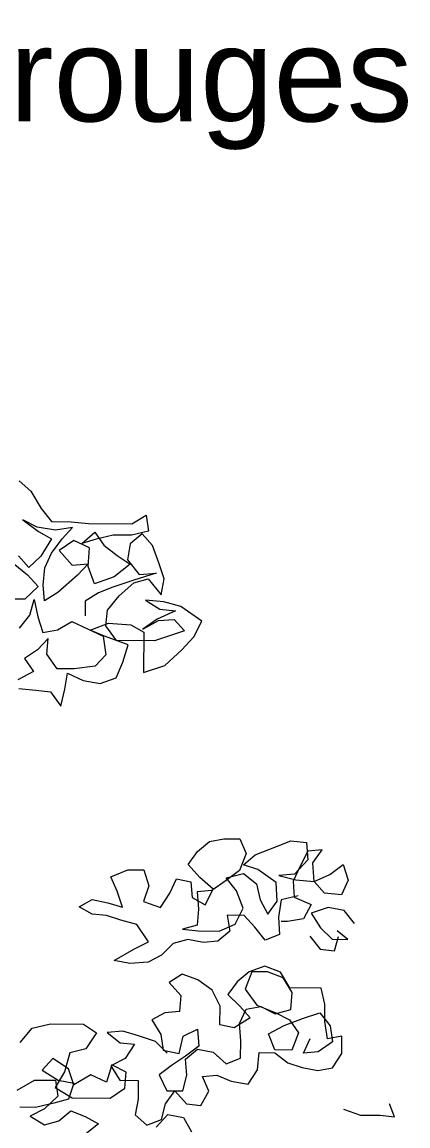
# Model space of a CAD drawing. Header units: millimetres. Extents: x 318905 to 439572, y -5133 to 105868.
# Drawn here: x 410717 to 411433, y 5060 to 7108 of the extents above; entities that cross this region are included whole.
import ezdxf

# ---------------------------------------------------------------- set-up
doc = ezdxf.new("R2010")
doc.units = ezdxf.units.MM
doc.header["$MEASUREMENT"] = 0
doc.layers.add('INTI_Agencement_Stylo_No__102', color=7, linetype='Continuous', lineweight=0, true_color=0xcccccc)
doc.layers.add('INTI_Etiquettes_Stylo_No__1', color=7, linetype='Continuous', lineweight=5)
doc.styles.add('STYLE_GENERE_2', font='Arial')
doc.dimstyles.new('STYLE_GENERE__3', dxfattribs={"dimtxt": 0.18, "dimasz": 182.4, "dimexe": 0.18, "dimexo": 0.0625, "dimgap": 0.09, "dimtad": 0, "dimtih": 1, "dimtoh": 1, "dimdec": 4, "dimzin": 0, "dimdsep": 46, "dimcen": 0.09, "dimadec": 0, "dimazin": 0, "dimtfac": 1, "dimtdec": 4, "dimtmove": 0, "dimatfit": 3, "dimldrblk": 'ARROWHEAD_5', "dimfxl": 0, "dimtolj": 1, "dimtzin": 0, "dimarcsym": 0})

# ---------------------------------------------------------------- blocks, each defined once
blk = doc.blocks.new('arbre6[2]', base_point=(409289.9, -542.5))
at = {"layer": 'INTI_Agencement_Stylo_No__102', "linetype": 'Continuous'}
for p, q in [((410712.1, 6256.5), (410733.8, 6237.5)), ((410733.8, 6237.5), (410753, 6205.2)), ((410753, 6205.2), (410772.3, 6181)), ((410920.7, 6176.9), (410947.6, 6192.8)), ((410947.6, 6192.8), (410952.2, 6163.3)), ((410745.5, 6170.5), (410718.8, 6184.1)), ((410718.8, 6184.1), (410747.9, 6162.5)), ((410779.5, 6164.8), (410745.5, 6170.5)), ((410772.3, 6181), (410808.8, 6180.6)), ((410811.2, 6169.9), (410779.5, 6164.8)), ((410791.5, 6148.7), (410811.2, 6169.9)), ((410808.8, 6180.6), (410840.4, 6177.7)), ((410840.4, 6177.7), (410920.7, 6176.9)), ((410747.9, 6162.5), (410772.1, 6148.8)), ((410772.1, 6148.8), (410752.4, 6116.9)), ((410771.9, 6122.1), (410791.5, 6148.7)), ((410813.4, 6145.8), (410786.5, 6127.3)), ((410842.5, 6132.2), (410813.4, 6145.8)), ((410828, 6140.3), (410852.4, 6161.5)), ((410854.8, 6148.1), (410828, 6140.3)), ((410852.4, 6161.5), (410869.3, 6137.3)), ((410886.5, 6155.8), (410854.8, 6148.1)), ((410920.5, 6155.5), (410886.5, 6155.8)), ((410940, 6158), (410918, 6139.5)), ((410952.2, 6163.3), (410920.5, 6155.5)), ((410959.3, 6136.4), (410940, 6158)), ((410786.5, 6127.3), (410810.6, 6100.3)), ((410839.8, 6097.4), (410842.5, 6132.2)), ((410869.3, 6137.3), (410893.5, 6118.3)), ((410918, 6139.5), (410912.9, 6110.1)), ((410971.2, 6104.2), (410959.3, 6136.4)), ((410701.2, 6104), (410727.8, 6082.3)), ((410730.3, 6095.7), (410711, 6117.3)), ((410752.4, 6116.9), (410730.3, 6095.7)), ((410759.5, 6095.4), (410771.9, 6122.1)), ((410893.5, 6118.3), (410917.7, 6102)), ((410912.9, 6110.1), (410934.6, 6083.1)), ((410980.7, 6074.7), (410971.2, 6104.2)), ((410756.8, 6063.3), (410759.5, 6095.4)), ((410810.6, 6100.3), (410839.8, 6102.7)), ((410839.8, 6102.7), (410820.2, 6081.5)), ((410851.7, 6065.2), (410839.8, 6097.4)), ((410917.7, 6102), (410888.3, 6078.2)), ((410966.2, 6085.5), (410924.8, 6072.5)), ((410934.6, 6083.1), (410966.2, 6085.5)), ((410727.8, 6082.3), (410747.1, 6060.7)), ((410759.1, 6033.9), (410756.8, 6063.3)), ((410820.2, 6081.5), (410783.5, 6049.7)), ((410888.3, 6078.2), (410851.7, 6065.2)), ((410924.8, 6072.5), (410885.7, 6059.5)), ((410897.8, 6043.3), (410924.7, 6067.2)), ((410924.7, 6067.2), (410951.5, 6075)), ((410951.5, 6075), (410975.6, 6045.3)), ((410975.6, 6045.3), (410980.7, 6074.7)), ((410747.1, 6060.7), (410722.6, 6036.9)), ((410783.5, 6049.7), (410759.1, 6033.9)), ((410858.9, 6049), (410834.5, 6033.2)), ((410885.7, 6059.5), (410858.9, 6049)), ((410875.7, 6016.8), (410897.8, 6043.3)), ((410722.6, 6036.9), (410673.9, 6037.3)), ((410732.1, 6007.3), (410739.6, 6036.7)), ((410739.6, 6036.7), (410746.7, 6004.5)), ((410834.5, 6033.2), (410834.3, 6006.4)), ((410980.4, 6031.9), (410946.4, 6034.9)), ((410946.4, 6034.9), (410973, 6018.6)), ((411012, 6023.6), (410980.4, 6031.9)), ((411050.7, 5996.4), (411012, 6023.6)), ((410712.5, 5983.4), (410732.1, 6007.3)), ((410746.7, 6004.5), (410756.2, 5975)), ((410873, 5987.3), (410875.7, 6016.8)), ((411002.2, 6015.6), (410968, 5999.9)), ((410973, 6018.6), (411002.2, 6015.6)), ((410783, 5980.1), (410809.9, 5995.9)), ((410809.9, 5995.9), (410868, 5968.6)), ((410843.8, 5979.6), (410877.9, 5992.6)), ((410892.3, 5960.4), (410873, 5987.3)), ((410877.9, 5992.6), (410919.3, 5989.6)), ((410919.3, 5989.6), (410943.5, 5976)), ((410968, 5999.9), (410941.1, 5981.4)), ((410941.1, 5981.4), (410970.4, 5997.2)), ((410970.4, 5997.2), (410999.6, 5999.6)), ((410999.6, 5999.6), (411018.9, 5978)), ((411035.9, 5967.1), (411050.7, 5996.4)), ((410765.8, 5964.2), (410746.2, 5943)), ((410756.2, 5975), (410783, 5980.1)), ((410763.2, 5934.8), (410765.8, 5964.2)), ((410870.5, 5968.6), (410843.8, 5979.6)), ((410868, 5968.6), (410872.6, 5933.8)), ((410914.1, 5952.2), (410870.5, 5968.6)), ((410962.8, 5959.8), (410892.3, 5960.4)), ((410943.5, 5976), (410942.9, 5901)), ((411018.9, 5978), (410962.8, 5959.8)), ((411013.8, 5943.2), (411035.9, 5967.1)), ((410746.2, 5943), (410721.8, 5927.1)), ((410904.2, 5920.1), (410914.1, 5952.2)), ((410982, 5914.1), (411013.8, 5943.2)), ((410721.8, 5927.1), (410738.6, 5902.9)), ((410782.4, 5907.9), (410763.2, 5934.8)), ((410872.6, 5933.8), (410853, 5912.6)), ((410891.8, 5890.8), (410904.2, 5920.1)), ((410738.6, 5902.9), (410709.3, 5887.1)), ((410814.1, 5907.6), (410782.4, 5907.9)), ((410796.8, 5870.3), (410801.8, 5899.6)), ((410801.8, 5899.6), (410830.9, 5886)), ((410853, 5912.6), (410814.1, 5907.6)), ((410942.9, 5901), (410982, 5914.1)), ((410830.9, 5886), (410862.5, 5880.4)), ((410862.5, 5880.4), (410891.8, 5890.8)), ((410711.6, 5871), (410743.2, 5868.1)), ((410743.2, 5868.1), (410770, 5865.1)), ((410770, 5865.1), (410789.2, 5838.2)), ((410789.2, 5838.2), (410796.8, 5870.3)), ((411065, 5587.3), (411091.8, 5592.4)), ((411091.8, 5592.4), (411121, 5592.2)), ((411121, 5592.2), (411132.9, 5565.3)), ((411042.9, 5568.8), (411065, 5587.3)), ((411149.9, 5562.4), (411189, 5578.2)), ((411189, 5578.2), (411215.8, 5588.6)), ((411215.8, 5588.6), (411245, 5585.7)), ((411245, 5585.7), (411247.2, 5553.5)), ((411274.1, 5572), (411247.3, 5569.6)), ((411256.9, 5548.1), (411274.1, 5572)), ((411025.7, 5544.8), (411042.9, 5568.8)), ((411132.9, 5565.3), (411120.5, 5533.3)), ((411127.9, 5543.9), (411149.9, 5562.4)), ((411247.2, 5553.5), (411222.6, 5527)), ((411247.3, 5569.6), (411232.5, 5540.3)), ((410882, 5522), (410913.8, 5535.1)), ((410913.8, 5535.1), (410943, 5534.9)), ((410943, 5534.9), (410952.5, 5505.3)), ((411047.4, 5520.5), (411025.7, 5544.8)), ((411120.5, 5533.3), (411096.1, 5514.8)), ((411154.6, 5535.6), (411127.9, 5543.9)), ((411188.5, 5511.2), (411154.6, 5535.6)), ((411232.5, 5540.3), (411220.1, 5513.6)), ((411259, 5513.3), (411256.9, 5548.1)), ((411288.3, 5526.4), (411312.8, 5544.9)), ((411312.8, 5544.9), (411322.3, 5515.4)), ((410894, 5495.2), (410882, 5522)), ((410991.3, 5491.6), (411003.6, 5518.3)), ((411003.6, 5518.3), (411030.4, 5512.7)), ((411030.4, 5512.7), (411032.6, 5483.2)), ((411071.6, 5498.9), (411047.4, 5520.5)), ((411096.1, 5514.8), (411069.2, 5496.3)), ((411096.1, 5520.1), (411127.8, 5527.8)), ((411115.4, 5495.8), (411096.1, 5520.1)), ((411127.8, 5527.8), (411152, 5508.9)), ((411190.6, 5476.4), (411188.5, 5511.2)), ((411222.6, 5527), (411193.4, 5524.6)), ((411193.4, 5524.6), (411225, 5516.3)), ((411220.1, 5513.6), (411222.3, 5484.2)), ((411225, 5516.3), (411259, 5513.3)), ((411259, 5513.3), (411288.3, 5526.4)), ((411278.3, 5491.7), (411259, 5513.3)), ((411322.3, 5515.4), (411309.9, 5488.7)), ((410903.5, 5465.6), (410894, 5495.2)), ((410952.5, 5505.3), (410942.5, 5476)), ((410974.1, 5465), (410991.3, 5491.6)), ((411069.2, 5496.3), (411042.4, 5493.8)), ((411042.4, 5493.8), (411044.6, 5461.7)), ((411056.8, 5469.6), (411071.6, 5498.9)), ((411127.3, 5463.6), (411115.4, 5495.8)), ((411152, 5508.9), (411159, 5479.4)), ((411309.9, 5488.7), (411278.3, 5491.7)), ((410823.2, 5466.4), (410847.7, 5479.5)), ((410847.7, 5479.5), (410876.8, 5473.9)), ((410876.8, 5473.9), (410903.5, 5465.6)), ((410942.5, 5476), (410974.1, 5465)), ((411032.6, 5483.2), (411056.8, 5469.6)), ((411159, 5479.4), (411173.4, 5452.5)), ((411173.4, 5452.5), (411190.6, 5476.4)), ((411198, 5479), (411192.9, 5447)), ((411229.6, 5486.8), (411198, 5479)), ((411222.3, 5484.2), (411253.8, 5470.5)), ((411253.8, 5470.5), (411239.1, 5443.9)), ((410847.5, 5452.8), (410823.2, 5466.4)), ((410874.2, 5449.8), (410847.5, 5452.8)), ((410900.9, 5441.6), (410874.2, 5449.8)), ((411044.6, 5461.7), (411041.9, 5432.3)), ((411129.6, 5450.2), (411098, 5450.5)), ((411098, 5450.5), (411102.7, 5421)), ((411112.5, 5434.3), (411127.3, 5463.6)), ((411148.9, 5428.6), (411129.6, 5450.2)), ((411285.4, 5464.9), (411253.7, 5454.4)), ((411253.7, 5454.4), (411270.6, 5427.5)), ((411314.6, 5459.2), (411285.4, 5464.9)), ((411333.9, 5435), (411314.6, 5459.2)), ((410930, 5433.3), (410900.9, 5441.6)), ((410951.7, 5401), (410930, 5433.3)), ((411041.9, 5432.3), (411015.1, 5424.5)), ((411083.2, 5421.2), (411112.5, 5434.3)), ((411168.2, 5404.4), (411148.9, 5428.6)), ((411192.9, 5447), (411195, 5414.8)), ((411209.8, 5438.8), (411197.7, 5438.9)), ((411239.1, 5443.9), (411209.8, 5438.8)), ((411270.6, 5427.5), (411292.3, 5405.9)), ((411015.1, 5424.5), (411044.3, 5421.5)), ((411044.3, 5421.5), (411083.2, 5421.2)), ((411102.7, 5421), (411080.6, 5402.5)), ((411195, 5414.8), (411168.2, 5404.4)), ((411251, 5411.6), (411270.3, 5387.4)), ((411297, 5384.5), (411304.5, 5411.2)), ((411321.5, 5405.6), (411302.1, 5421.9)), ((410888.2, 5366.7), (410924.8, 5387.8)), ((410924.8, 5387.8), (410951.7, 5401)), ((410997.9, 5397.9), (410975.8, 5376.7)), ((411024.7, 5405.7), (410997.9, 5397.9)), ((411053.8, 5400), (411024.7, 5405.7)), ((411080.6, 5402.5), (411053.8, 5400)), ((411270.3, 5387.4), (411297, 5384.5)), ((411292.3, 5405.9), (411321.5, 5405.6)), ((410917.3, 5361.1), (410888.2, 5366.7)), ((410975.8, 5376.7), (410951.4, 5363.5)), ((410951.4, 5363.5), (410917.3, 5361.1)), ((411138.6, 5345.7), (411116.5, 5327.2)), ((411143.4, 5345.7), (411131, 5313.7)), ((411167.9, 5356.2), (411138.6, 5345.7)), ((411172.6, 5345.4), (411143.4, 5345.7)), ((411197, 5345.2), (411167.9, 5356.2)), ((411014.5, 5341.5), (410990, 5325.7)), ((410990, 5325.7), (411011.8, 5301.4)), ((411043.6, 5330.5), (411014.5, 5341.5)), ((411070.2, 5311.6), (411043.6, 5330.5)), ((411116.5, 5327.2), (411099.3, 5303.3)), ((411201.7, 5334.5), (411172.6, 5345.4)), ((411213.8, 5315.6), (411197, 5345.2)), ((411218.6, 5307.5), (411201.7, 5334.5)), ((411084.6, 5282), (411070.2, 5311.6)), ((411131, 5313.7), (411152.7, 5284)), ((411272.1, 5315.1), (411213.8, 5315.6)), ((411215.9, 5275.4), (411218.6, 5307.5)), ((411279.2, 5285.6), (411272.1, 5315.1)), ((411011.8, 5301.4), (411009.1, 5272)), ((411099.3, 5303.3), (411121.1, 5281.7)), ((411279, 5253.5), (411279.2, 5285.6)), ((410982.3, 5269.5), (410957.9, 5256.4)), ((411009.1, 5272), (410982.3, 5269.5)), ((411084.3, 5247.2), (411084.6, 5282)), ((411120.8, 5249.5), (411133.2, 5276.2)), ((411121.1, 5281.7), (411140.4, 5260.1)), ((411133.2, 5276.2), (411160, 5281.3)), ((411152.7, 5284), (411186.7, 5270.4)), ((411160, 5281.3), (411186.6, 5267.7)), ((411186.6, 5267.7), (411215.9, 5275.4)), ((411186.7, 5270.4), (411213.3, 5256.7)), ((411237.7, 5259.2), (411269.4, 5269.6)), ((411269.4, 5269.6), (411288.7, 5245.3)), ((410736.1, 5241.2), (410770.2, 5248.9)), ((410770.2, 5248.9), (410831.1, 5248.3)), ((410831.1, 5248.3), (410855.3, 5232.1)), ((410957.9, 5256.4), (410974.7, 5229.4)), ((411111, 5241.6), (411084.3, 5247.2)), ((411140.4, 5260.1), (411111, 5241.6)), ((411123, 5217.4), (411120.8, 5249.5)), ((411174.2, 5230.3), (411203.5, 5246.1)), ((411203.5, 5246.1), (411237.7, 5259.2)), ((411213.3, 5256.7), (411230.2, 5232.5)), ((411283.6, 5221.3), (411279, 5253.5)), ((411288.7, 5245.3), (411293.3, 5215.9)), ((410714, 5214.6), (410736.1, 5241.2)), ((410855.3, 5232.1), (410835.6, 5202.8)), ((410904.2, 5235.4), (410875, 5233)), ((410875, 5233), (410899.2, 5214.1)), ((410933.4, 5227.1), (410904.2, 5235.4)), ((410964.9, 5216.2), (410933.4, 5227.1)), ((410974.7, 5229.4), (410979.4, 5200)), ((411008.5, 5194.3), (411016.1, 5226.4)), ((411016.1, 5226.4), (411042.9, 5239.5)), ((411042.9, 5239.5), (411045.1, 5207.4)), ((411186.1, 5200.8), (411174.2, 5230.3)), ((411230.2, 5232.5), (411217.8, 5200.5)), ((411310.4, 5226.4), (411283.6, 5221.3)), ((411310.2, 5194.3), (411310.4, 5226.4)), ((410835.6, 5202.8), (410806.3, 5195)), ((410899.2, 5214.1), (410925.9, 5211.1)), ((410925.9, 5211.1), (410908.7, 5184.5)), ((410986.6, 5194.5), (410964.9, 5216.2)), ((411045.1, 5207.4), (411020.6, 5188.9)), ((411122.8, 5185.3), (411123, 5217.4)), ((411239.6, 5194.9), (411252, 5221.6)), ((411293.3, 5215.9), (411266.4, 5197.4)), ((410774.6, 5184.6), (410755, 5163.4)), ((410803.7, 5165.6), (410774.6, 5184.6)), ((410806.3, 5195), (410796.3, 5160.3)), ((410908.7, 5184.5), (410881.9, 5171.4)), ((410979.4, 5200), (411008.5, 5194.3)), ((411020.6, 5188.9), (410996.2, 5173)), ((411020.6, 5183.5), (411042.6, 5202.1)), ((411022.8, 5154.1), (411020.6, 5183.5)), ((411042.6, 5202.1), (411071.8, 5196.4)), ((411071.8, 5196.4), (411095.9, 5174.8)), ((411095.9, 5174.8), (411122.8, 5185.3)), ((411154.2, 5163.6), (411156.9, 5195.7)), ((411156.9, 5195.7), (411186.1, 5195.4)), ((411217.8, 5200.5), (411186.1, 5200.8)), ((411186.1, 5195.4), (411210.3, 5176.5)), ((411266.4, 5197.4), (411239.6, 5194.9)), ((411292.9, 5167.7), (411310.2, 5194.3)), ((410755, 5163.4), (410784.1, 5144.4)), ((410813.2, 5136.1), (410803.7, 5165.6)), ((410884, 5172.9), (410874, 5140.9)), ((410881.9, 5171.4), (410898.7, 5144.5)), ((410910.7, 5159.3), (410884, 5172.9)), ((410996.2, 5173), (410971.7, 5154.5)), ((411137, 5137), (411154.2, 5163.6)), ((411210.3, 5176.5), (411237, 5168.2)), ((411237, 5168.2), (411266.1, 5162.6)), ((411266.1, 5162.6), (411292.9, 5167.7)), ((410708.5, 5126.3), (410740.3, 5144.8)), ((410740.3, 5144.8), (410779.2, 5144.4)), ((410796.3, 5160.3), (410779.1, 5131)), ((410779.2, 5144.4), (410783.8, 5114.9)), ((410784.1, 5144.4), (410813.2, 5138.8)), ((410844.9, 5154.5), (410813.2, 5136.1)), ((410874, 5140.9), (410844.9, 5154.5)), ((410898.7, 5144.5), (410932.7, 5144.2)), ((410908, 5129.9), (410910.7, 5159.3)), ((410932.7, 5144.2), (410932.5, 5109.4)), ((410971.7, 5154.5), (410986.1, 5125)), ((411015.3, 5124.7), (411022.8, 5154.1)), ((411052, 5151.1), (411078.8, 5153.6)), ((411063.9, 5124.2), (411052, 5151.1)), ((411078.8, 5153.6), (411105.4, 5142.6)), ((411105.4, 5142.6), (411137, 5137)), ((410779.1, 5131), (410810.6, 5112)), ((410813.2, 5138.8), (410803.3, 5109.4)), ((410881.1, 5111.4), (410908, 5129.9)), ((410983.5, 5100.9), (411000.7, 5124.8)), ((410986.1, 5125), (411015.3, 5124.7)), ((411000.7, 5124.8), (411022.4, 5100.5)), ((411049.2, 5097.6), (411063.9, 5124.2)), ((410776.4, 5101.6), (410742.3, 5093.9)), ((410783.8, 5114.9), (410759.3, 5091.1)), ((410803.3, 5109.4), (410776.4, 5101.6)), ((410810.6, 5112), (410881.1, 5111.4)), ((410932.5, 5109.4), (410927.4, 5080)), ((410976, 5071.5), (410983.5, 5100.9)), ((411022.4, 5100.5), (411049.2, 5097.6)), ((411408.2, 5076.7), (411398.6, 5100.9)), ((410742.3, 5093.9), (410713.1, 5094.2)), ((410759.3, 5091.1), (410732.5, 5077.9)), ((410785.9, 5069.4), (410808, 5087.9)), ((410808, 5087.9), (410834.6, 5077)), ((410927.4, 5080), (410949.1, 5061)), ((410965.9, 5057.1), (410987.9, 5081)), ((410987.9, 5081), (411017.1, 5075.3)), ((411313.4, 5090.9), (411345, 5079.9)), ((411345, 5079.9), (411381.4, 5079.6)), ((411381.4, 5079.6), (411408.2, 5076.7)), ((410732.5, 5077.9), (410759.1, 5061.6)), ((410759.1, 5061.6), (410785.9, 5069.4)), ((410858.9, 5063.4), (410831.9, 5042.2)), ((410834.6, 5077), (410858.9, 5063.4)), ((410949.1, 5061), (410976, 5071.5)), ((411017.1, 5075.3), (411031.5, 5048.5))]:
    blk.add_line(p, q, dxfattribs=at)
blk = doc.blocks.new('ARROWHEAD_5')
at = {"linetype": 'Continuous', "lineweight": 0}
blk.add_hatch(color=0, dxfattribs=at).paths.add_polyline_path([(-1, 0.2679), (0, 0), (-1, -0.2679)])
at = {"color": 0, "linetype": 'Continuous', "lineweight": 0}
blk.add_line((0, 0), (-1, 0), dxfattribs=at)

msp = doc.modelspace()

# ---------------------------------------------------------------- block references
at = {"layer": 'INTI_Agencement_Stylo_No__102', "linetype": 'Continuous'}
msp.add_blockref('arbre6[2]', (409289.886, -542.456), dxfattribs=at)

# ---------------------------------------------------------------- texts
at = {"layer": 'INTI_Etiquettes_Stylo_No__1', "linetype": 'Continuous', "insert": (408819.637, 6870.721), "char_height": 175, "attachment_point": 7, "style": 'STYLE_GENERE_2'}
msp.add_mtext('\\A1;{\\pql;\\fArial|b0|i0|c0|p34;Tuiles terre cuite rouges}', dxfattribs=at)

# ---------------------------------------------------------------- leaders
at = {"layer": 'INTI_Etiquettes_Stylo_No__1', "linetype": 'Continuous', "annotation_type": 0, "has_hookline": 1, "hookline_direction": 0, "text_width": 2609.72}
msp.add_leader([(406566.343, 6503.241), (408279.637, 6870.721), (408819.547, 6870.721)], dimstyle='STYLE_GENERE__3', dxfattribs=at)

doc.saveas('drawing.dxf')
